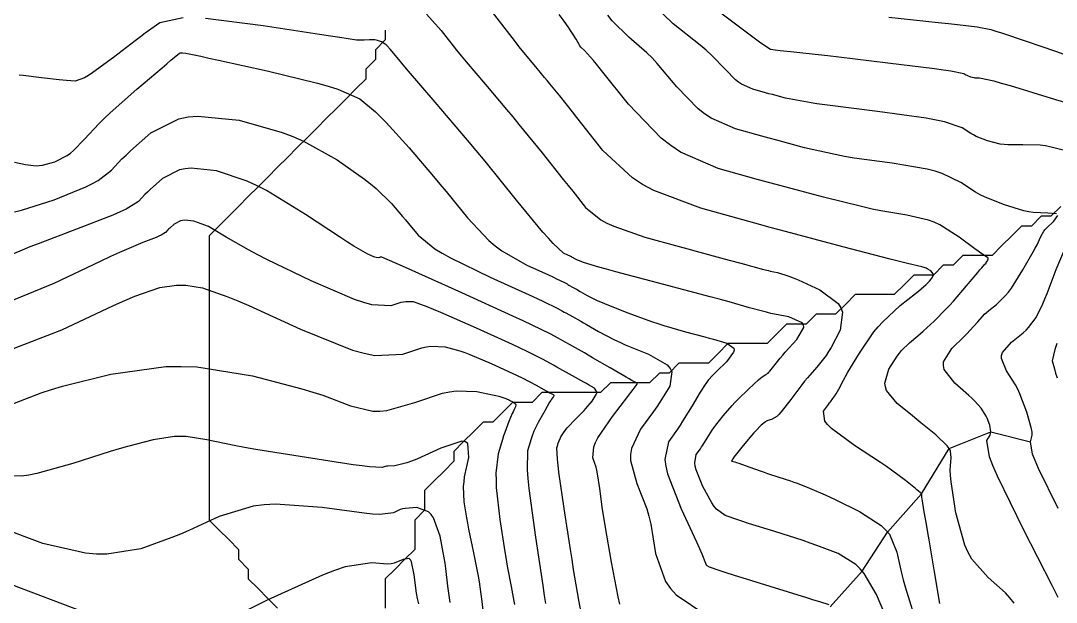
# Model space of a CAD drawing. Header units: metres. Extents: x 837475 to 838479, y 1189012 to 1191015.
# Drawn here: x 838183.6 to 838289.4, y 1189084.1 to 1189143.4 of the extents above; entities that cross this region are included whole.
import ezdxf

# ---------------------------------------------------------------- set-up
doc = ezdxf.new("R2010")
doc.units = ezdxf.units.M
doc.header["$LTSCALE"] = 0.3
for name, color, linetype in [('COTAS 10', 1, 'Continuous'), ('COTAS INT', 252, 'Continuous'), ('DRENAJE', 5, 'Continuous')]:
    doc.layers.add(name, color=color, linetype=linetype)

msp = doc.modelspace()

# ---------------------------------------------------------------- linework, layer by layer
at = {"layer": 'COTAS 10'}
for points, elevation in [([(838277.519, 1189083.927), (838276.943, 1189087.183), (838276.397, 1189090.453), (838276.275, 1189091.175), (838276.166, 1189091.819), (838275.878, 1189093.485), (838275.719, 1189094.422), (838275.691, 1189094.606), (838275.671, 1189094.757), (838275.654, 1189095.033), (838275.647, 1189095.108), (838275.633, 1189095.133), (838275.612, 1189095.16), (838275.493, 1189095.274), (838275.168, 1189095.54), (838275.019, 1189095.663), (838274.843, 1189095.807), (838273.993, 1189096.505), (838272.575, 1189097.561), (838272.041, 1189097.93), (838271.446, 1189098.333), (838268.788, 1189100.066), (838266.442, 1189101.792), (838266.044, 1189102.19), (838265.755, 1189102.553), (838265.618, 1189103.576), (838266.117, 1189104.255), (838266.228, 1189104.402), (838266.328, 1189104.531), (838266.591, 1189104.845), (838266.793, 1189105.115), (838266.855, 1189105.216), (838266.919, 1189105.327), (838267.173, 1189105.822), (838267.661, 1189106.731), (838267.874, 1189107.103), (838268.121, 1189107.527), (838269.291, 1189109.495), (838270.776, 1189111.642), (838271.221, 1189112.179), (838271.68, 1189112.692), (838273.461, 1189114.338), (838275.009, 1189115.569), (838275.322, 1189115.82), (838275.584, 1189116.033), (838276.112, 1189116.475), (838276.324, 1189116.689), (838276.387, 1189116.757), (838276.452, 1189116.828), (838276.702, 1189117.119), (838276.843, 1189117.426), (838276.84, 1189117.508), (838276.817, 1189117.589), (838276.582, 1189117.871), (838276.223, 1189118.1), (838276.122, 1189118.147), (838276.02, 1189118.188), (838275.649, 1189118.277), (838274.184, 1189118.618), (838273.394, 1189118.818), (838272.436, 1189119.063), (838267.585, 1189120.326), (838261.75, 1189121.879), (838260.172, 1189122.306), (838258.61, 1189122.732), (838253.103, 1189124.262), (838248.283, 1189126.09), (838247.154, 1189126.705), (838246.115, 1189127.366), (838243.103, 1189130.145), (838240.946, 1189132.878), (838240.446, 1189133.509), (838239.988, 1189134.087), (838238.682, 1189135.724), (838237.677, 1189136.959), (838237.409, 1189137.283), (838237.145, 1189137.6), (838236.228, 1189138.682), (838235.011, 1189140.168), (838234.558, 1189140.739), (838234.056, 1189141.381), (838231.822, 1189144.276)], 1860), ([(838272.282, 1189143.748), (838277.345, 1189143.211), (838278.4, 1189143.099), (838279.305, 1189143.003), (838281.319, 1189142.785), (838282.714, 1189142.49), (838283.229, 1189142.345), (838283.798, 1189142.172), (838286.319, 1189141.319), (838289.299, 1189140.281), (838290.159, 1189139.992)], 1870), ([(838244.823, 1189083.873), (838244.653, 1189084.613), (838243.961, 1189088.161), (838243.317, 1189091.892), (838243.179, 1189092.747), (838243.058, 1189093.524), (838242.765, 1189095.69), (838242.549, 1189097.178), (838242.477, 1189097.528), (838242.399, 1189097.853), (838242.071, 1189098.801), (838242.158, 1189099.92), (838242.341, 1189100.351), (838242.593, 1189100.834), (838244.078, 1189103.018), (838245.641, 1189105.062), (838245.942, 1189105.457), (838246.186, 1189105.778), (838246.593, 1189106.322), (838246.602, 1189106.378), (838246.595, 1189106.392), (838246.584, 1189106.405), (838246.51, 1189106.447), (838246.039, 1189106.705), (838245.778, 1189106.854), (838245.46, 1189107.037), (838243.839, 1189107.977), (838242.037, 1189109.021), (838241.605, 1189109.27), (838241.202, 1189109.501), (838239.988, 1189110.188), (838239.015, 1189110.732), (838238.763, 1189110.871), (838238.52, 1189111.007), (838237.706, 1189111.458), (838235.859, 1189112.353), (838234.964, 1189112.768), (838233.903, 1189113.256), (838228.686, 1189115.621), (838223.6, 1189117.907), (838222.621, 1189118.345), (838221.828, 1189118.699), (838220.517, 1189119.27), (838220.41, 1189119.273), (838220.376, 1189119.268), (838220.341, 1189119.26), (838220.197, 1189119.213), (838219.931, 1189119.228), (838219.818, 1189119.26), (838219.688, 1189119.305), (838219.075, 1189119.566), (838217.66, 1189120.398), (838217.023, 1189120.802), (838216.281, 1189121.282), (838212.718, 1189123.643), (838208.738, 1189126.06), (838207.733, 1189126.576), (838206.77, 1189127.025), (838203.643, 1189128.09), (838201.061, 1189128.353), (838200.442, 1189128.295), (838199.865, 1189128.182), (838198.126, 1189127.301), (838196.855, 1189126.184), (838196.573, 1189125.921), (838196.322, 1189125.678), (838195.664, 1189124.97), (838194.412, 1189124.181), (838193.784, 1189123.888), (838193.036, 1189123.562), (838189.319, 1189122.116), (838185.419, 1189120.65), (838184.555, 1189120.312), (838183.784, 1189120.003), (838181.78, 1189119.13)], 1850), ([(838227.48, 1189084.049), (838227.265, 1189085.715), (838227.053, 1189087.51), (838226.971, 1189088.053), (838226.879, 1189088.615), (838226.463, 1189090.808), (838225.808, 1189092.671), (838225.566, 1189093.024), (838225.297, 1189093.307), (838224.108, 1189093.742), (838222.914, 1189093.644), (838222.643, 1189093.59), (838222.397, 1189093.525), (838221.722, 1189093.196), (838220.297, 1189093.031), (838219.578, 1189093.07), (838218.718, 1189093.144), (838214.44, 1189093.719), (838209.662, 1189094.075), (838208.487, 1189094.012), (838207.377, 1189093.88), (838203.902, 1189092.818), (838200.817, 1189091.39), (838199.953, 1189091.027), (838199.084, 1189090.677), (838195.909, 1189089.53), (838192.426, 1189088.967), (838191.364, 1189088.985), (838190.258, 1189089.079), (838185.909, 1189090.046), (838181.641, 1189091.652)], 1840)]:
    msp.add_lwpolyline(points, dxfattribs=dict(at, elevation=elevation))
at = {"layer": 'COTAS INT'}
for points, elevation in [([(838291.209, 1189129.905), (838288.886, 1189130.511), (838288.305, 1189130.616), (838287.752, 1189130.693), (838285.979, 1189130.746), (838284.454, 1189130.73), (838284.057, 1189130.764), (838283.671, 1189130.815), (838282.367, 1189131.137), (838281.222, 1189131.602), (838280.936, 1189131.743), (838280.664, 1189131.888), (838279.793, 1189132.456), (838277.99, 1189133.079), (838277.129, 1189133.259), (838276.112, 1189133.443), (838271.133, 1189134.133), (838266.041, 1189134.776), (838264.952, 1189134.929), (838264.003, 1189135.072), (838261.735, 1189135.499), (838260.4, 1189135.854), (838260.039, 1189135.952), (838259.682, 1189136.049), (838258.422, 1189136.399), (838257.238, 1189136.921), (838256.928, 1189137.127), (838256.626, 1189137.36), (838255.601, 1189138.422), (838254.191, 1189139.89), (838253.647, 1189140.378), (838253.035, 1189140.902), (838250.269, 1189143.09), (838247.22, 1189146.079)], 1866), ([(838254.454, 1189144.718), (838257.982, 1189142.073), (838258.67, 1189141.565), (838259.233, 1189141.156), (838260.226, 1189140.49), (838260.697, 1189140.431), (838261.21, 1189140.374), (838262.592, 1189140.226), (838265.086, 1189139.948), (838266.065, 1189139.835), (838267.171, 1189139.706), (838272.208, 1189139.112), (838276.957, 1189138.522), (838277.881, 1189138.396), (838278.635, 1189138.286), (838279.946, 1189138.024), (838280.174, 1189137.875), (838280.245, 1189137.837), (838280.32, 1189137.8), (838280.62, 1189137.678), (838280.962, 1189137.594), (838281.063, 1189137.58), (838281.167, 1189137.571), (838281.566, 1189137.575), (838283.008, 1189137.256), (838283.769, 1189137.042), (838284.687, 1189136.775), (838289.309, 1189135.358), (838294.094, 1189133.965)], 1868), ([(838200.22, 1189143.678), (838197.841, 1189143.192), (838196.354, 1189142.114), (838195.858, 1189141.744), (838195.326, 1189141.344), (838193.098, 1189139.638), (838190.998, 1189138.108), (838190.546, 1189137.817), (838190.15, 1189137.584), (838189.19, 1189137.224), (838188.303, 1189137.287), (838187.954, 1189137.321), (838187.56, 1189137.362), (838185.764, 1189137.57), (838183.901, 1189137.8), (838183.464, 1189137.855)], 1856), ([(838271.982, 1189082.602), (838271.019, 1189084.87), (838269.764, 1189087.009), (838269.355, 1189087.486), (838268.92, 1189087.913), (838267.127, 1189089.036), (838264.936, 1189089.865), (838264.25, 1189090.106), (838263.53, 1189090.352), (838260.641, 1189091.281), (838257.97, 1189092.116), (838257.387, 1189092.302), (838256.872, 1189092.469), (838255.576, 1189092.91), (838254.706, 1189093.556), (838254.459, 1189093.851), (838254.209, 1189094.198), (838253.286, 1189095.871), (838252.613, 1189097.592), (838252.521, 1189097.968), (838252.47, 1189098.3), (838252.626, 1189099.137), (838253.053, 1189099.73), (838253.173, 1189099.909), (838253.293, 1189100.094), (838253.731, 1189100.813), (838254.254, 1189101.626), (838254.427, 1189101.869), (838254.612, 1189102.121), (838255.383, 1189103.096), (838256.303, 1189104.144), (838256.581, 1189104.441), (838256.87, 1189104.742), (838258.001, 1189105.853), (838258.997, 1189106.764), (838259.201, 1189106.939), (838259.374, 1189107.08), (838259.739, 1189107.309), (838259.963, 1189107.446), (838260.048, 1189107.529), (838260.141, 1189107.632), (838260.559, 1189108.169), (838261.211, 1189108.986), (838261.453, 1189109.266), (838261.721, 1189109.569), (838262.909, 1189110.858), (838263.612, 1189112.09), (838263.574, 1189112.357), (838263.435, 1189112.592), (838262.093, 1189113.173), (838260.258, 1189113.544), (838259.808, 1189113.647), (838259.383, 1189113.749), (838258.057, 1189114.118), (838255.988, 1189114.712), (838255.093, 1189114.956), (838254.06, 1189115.236), (838249.168, 1189116.533), (838244.406, 1189117.795), (838243.454, 1189118.052), (838242.662, 1189118.269), (838241.126, 1189118.72), (838240.696, 1189118.889), (838240.601, 1189118.929), (838240.516, 1189118.966), (838240.295, 1189119.075), (838240.157, 1189119.155), (838240.123, 1189119.175), (838240.092, 1189119.192), (838239.999, 1189119.245), (838239.924, 1189119.287), (838239.905, 1189119.298), (838239.886, 1189119.308), (838239.824, 1189119.343), (838239.672, 1189119.416), (838239.597, 1189119.451), (838239.507, 1189119.492), (838239.065, 1189119.692), (838238.007, 1189120.667), (838237.529, 1189121.197), (838236.97, 1189121.839), (838234.285, 1189125.094), (838231.057, 1189129.055), (838230.156, 1189130.141), (838229.252, 1189131.223), (838225.962, 1189135.094), (838223.243, 1189138.259), (838222.699, 1189138.897), (838222.245, 1189139.43), (838221.36, 1189140.492), (838221.048, 1189140.841), (838220.955, 1189140.924), (838220.859, 1189141.003), (838220.492, 1189141.238), (838220.068, 1189141.389), (838219.937, 1189141.413), (838219.8, 1189141.431), (838219.257, 1189141.432), (838218.701, 1189141.401), (838218.557, 1189141.399), (838218.417, 1189141.399), (838217.945, 1189141.421), (838216.212, 1189141.669), (838215.276, 1189141.813), (838214.143, 1189141.988), (838208.405, 1189142.89), (838202.511, 1189143.613)], 1856), ([(838225.077, 1189144.074), (838226.591, 1189142.384), (838228.15, 1189140.405), (838228.629, 1189139.818), (838229.127, 1189139.214), (838231.095, 1189136.888), (838233.261, 1189134.334), (838233.884, 1189133.586), (838234.517, 1189132.82), (838236.888, 1189129.906), (838239.052, 1189127.21), (838239.554, 1189126.582), (838240.015, 1189126.005), (838241.33, 1189124.348), (838242.891, 1189123.081), (838243.507, 1189122.749), (838244.202, 1189122.426), (838247.378, 1189121.33), (838250.87, 1189120.356), (838251.764, 1189120.11), (838252.628, 1189119.874), (838255.485, 1189119.11), (838257.694, 1189118.526), (838258.148, 1189118.404), (838258.534, 1189118.299), (838259.361, 1189118.066), (838259.832, 1189117.938), (838259.994, 1189117.9), (838260.169, 1189117.861), (838260.915, 1189117.713), (838262.088, 1189117.344), (838262.532, 1189117.166), (838263.028, 1189116.956), (838265.251, 1189115.925), (838267.127, 1189114.54), (838267.405, 1189114.107), (838267.579, 1189113.652), (838267.331, 1189111.831), (838266.401, 1189110.061), (838266.143, 1189109.638), (838265.885, 1189109.245), (838264.953, 1189108.067), (838263.978, 1189106.96), (838263.692, 1189106.612), (838263.401, 1189106.245), (838262.292, 1189104.768), (838261.29, 1189103.481), (838261.065, 1189103.234), (838260.863, 1189103.034), (838260.325, 1189102.705), (838259.926, 1189102.607), (838259.812, 1189102.553), (838259.696, 1189102.487), (838259.266, 1189102.149), (838258.712, 1189101.573), (838258.519, 1189101.357), (838258.308, 1189101.117), (838257.401, 1189100.045), (838256.601, 1189099.055), (838256.459, 1189098.867), (838256.35, 1189098.716), (838256.241, 1189098.479), (838256.579, 1189098.393), (838256.753, 1189098.336), (838256.961, 1189098.265), (838258.001, 1189097.891), (838259.243, 1189097.446), (838259.578, 1189097.331), (838259.91, 1189097.219), (838261.077, 1189096.844), (838262.252, 1189096.456), (838262.589, 1189096.337), (838262.931, 1189096.212), (838264.208, 1189095.716), (838265.785, 1189095.029), (838266.316, 1189094.784), (838266.889, 1189094.515), (838269.299, 1189093.343), (838271.516, 1189091.899), (838271.966, 1189091.459), (838272.346, 1189091), (838273.127, 1189089.195), (838273.583, 1189087.04), (838273.757, 1189086.361), (838273.953, 1189085.647), (838274.834, 1189082.769)], 1858), ([(838285.089, 1189083.975), (838284.662, 1189084.515), (838284.215, 1189085.024), (838282.436, 1189086.61), (838280.77, 1189088.463), (838280.394, 1189089.142), (838280.055, 1189089.892), (838279.141, 1189093.2), (838278.655, 1189096.355), (838278.587, 1189097.009), (838278.548, 1189097.568), (838278.647, 1189098.794), (838278.581, 1189099.522), (838278.439, 1189099.767), (838278.242, 1189100.03), (838277.084, 1189101.137), (838275.564, 1189102.377), (838275.138, 1189102.724), (838274.712, 1189103.073), (838273.156, 1189104.349), (838272.068, 1189105.672), (838271.937, 1189106.05), (838271.879, 1189106.434), (838272.282, 1189107.865), (838273.143, 1189109.164), (838273.374, 1189109.465), (838273.602, 1189109.74), (838274.399, 1189110.521), (838275.258, 1189111.237), (838275.525, 1189111.471), (838275.805, 1189111.72), (838276.922, 1189112.752), (838278.161, 1189113.992), (838278.518, 1189114.374), (838278.881, 1189114.772), (838280.241, 1189116.346), (838281.379, 1189117.707), (838281.601, 1189117.971), (838281.784, 1189118.186), (838282.111, 1189118.552), (838282.191, 1189118.635), (838282.218, 1189118.672), (838282.248, 1189118.714), (838282.372, 1189118.913), (838282.438, 1189119.119), (838282.431, 1189119.166), (838282.413, 1189119.207), (838282.254, 1189119.318), (838281.69, 1189119.675), (838281.416, 1189119.871), (838281.09, 1189120.109), (838279.489, 1189121.321), (838277.491, 1189122.57), (838276.917, 1189122.832), (838276.332, 1189123.056), (838274.144, 1189123.562), (838271.47, 1189124.004), (838270.58, 1189124.188), (838269.625, 1189124.399), (838265.635, 1189125.384), (838261.3, 1189126.537), (838260.128, 1189126.855), (838258.967, 1189127.171), (838254.876, 1189128.308), (838251.03, 1189130.003), (838250.024, 1189130.672), (838249.043, 1189131.427), (838245.716, 1189134.876), (838243.101, 1189138.159), (838242.569, 1189138.809), (838242.122, 1189139.348), (838241.201, 1189140.362), (838240.845, 1189140.711), (838240.752, 1189140.832), (838240.663, 1189140.962), (838240.362, 1189141.519), (838239.546, 1189142.788), (838239.132, 1189143.368), (838238.637, 1189144.047)], 1862), ([(838289.414, 1189123.708), (838288.524, 1189123.77), (838287.05, 1189123.834), (838286.584, 1189123.911), (838286.094, 1189124.013), (838284.113, 1189124.597), (838282.123, 1189125.405), (838281.627, 1189125.649), (838281.153, 1189125.902), (838279.641, 1189126.889), (838277.741, 1189127.825), (838277.023, 1189128.045), (838276.222, 1189128.249), (838272.638, 1189128.848), (838268.755, 1189129.39), (838267.766, 1189129.559), (838266.814, 1189129.736), (838263.685, 1189130.441), (838260.85, 1189131.196), (838260.084, 1189131.403), (838259.325, 1189131.61), (838256.649, 1189132.353), (838254.134, 1189133.462), (838253.476, 1189133.9), (838252.835, 1189134.394), (838250.658, 1189136.649), (838248.646, 1189139.024), (838248.108, 1189139.594), (838247.578, 1189140.125), (838245.735, 1189141.726), (838244.032, 1189143.395), (838243.591, 1189143.97)], 1864), ([(838183.016, 1189128.966), (838184.128, 1189128.73), (838185.212, 1189128.609), (838185.533, 1189128.628), (838185.862, 1189128.669), (838187.123, 1189129.006), (838188.388, 1189129.653), (838188.719, 1189129.889), (838189.042, 1189130.15), (838190.141, 1189131.301), (838191.601, 1189132.882), (838192.151, 1189133.415), (838192.765, 1189133.99), (838195.51, 1189136.408), (838198.075, 1189138.587), (838198.575, 1189139.011), (838198.983, 1189139.357), (838199.7, 1189139.959), (838199.807, 1189140.042), (838199.832, 1189140.06), (838199.854, 1189140.077), (838199.917, 1189140.123), (838200.036, 1189140.137), (838200.094, 1189140.134), (838200.163, 1189140.128), (838200.502, 1189140.083), (838202.023, 1189139.767), (838202.837, 1189139.591), (838203.822, 1189139.377), (838208.796, 1189138.283), (838213.953, 1189137.025), (838215.053, 1189136.708), (838216.01, 1189136.403), (838218.283, 1189135.415), (838219.87, 1189134.102), (838220.396, 1189133.594), (838220.958, 1189133.022), (838223.3, 1189130.432), (838225.786, 1189127.513), (838226.439, 1189126.734), (838227.077, 1189125.967), (838229.255, 1189123.3), (838231.451, 1189120.986), (838232.1, 1189120.44), (838232.767, 1189119.936), (838235.326, 1189118.461), (838237.536, 1189117.46), (838237.983, 1189117.255), (838238.358, 1189117.081), (838239.118, 1189116.715), (838239.431, 1189116.541), (838239.524, 1189116.489), (838239.621, 1189116.435), (838239.995, 1189116.226), (838240.462, 1189115.962), (838240.617, 1189115.873), (838240.784, 1189115.777), (838241.477, 1189115.376), (838242.58, 1189114.832), (838243.004, 1189114.647), (838243.48, 1189114.447), (838245.631, 1189113.599), (838248.051, 1189112.728), (838248.697, 1189112.513), (838249.333, 1189112.31), (838251.541, 1189111.673), (838253.489, 1189111.149), (838253.961, 1189111.018), (838254.402, 1189110.892), (838255.751, 1189110.488), (838256.451, 1189109.977), (838256.484, 1189109.784), (838256.447, 1189109.569), (838255.732, 1189108.609), (838254.729, 1189107.646), (838254.51, 1189107.43), (838254.317, 1189107.235), (838253.835, 1189106.714), (838253.393, 1189106.083), (838253.225, 1189105.819), (838253.038, 1189105.517), (838252.197, 1189104.103), (838251.237, 1189102.527), (838250.974, 1189102.122), (838250.712, 1189101.73), (838249.777, 1189100.431), (838249.412, 1189098.645), (838249.51, 1189097.947), (838249.694, 1189097.162), (838251.076, 1189093.59), (838252.644, 1189090.221), (838252.945, 1189089.562), (838253.188, 1189089.023), (838253.584, 1189088.069), (838253.649, 1189087.902), (838253.683, 1189087.86), (838253.724, 1189087.82), (838253.931, 1189087.688), (838255.039, 1189087.311), (838255.648, 1189087.116), (838256.389, 1189086.882), (838260.157, 1189085.709), (838263.893, 1189084.552), (838264.614, 1189084.328), (838265.199, 1189084.145), (838266.176, 1189083.835)], 1854), ([(838182.993, 1189123.886), (838183.732, 1189124.063), (838187.052, 1189125.132), (838190.279, 1189126.448), (838190.96, 1189126.781), (838191.548, 1189127.1), (838192.903, 1189128.135), (838193.979, 1189129.295), (838194.391, 1189129.693), (838194.853, 1189130.123), (838196.932, 1189131.951), (838199.779, 1189133.393), (838200.724, 1189133.579), (838201.737, 1189133.673), (838205.963, 1189133.243), (838210.337, 1189131.998), (838211.444, 1189131.578), (838212.506, 1189131.126), (838215.963, 1189129.219), (838218.737, 1189127.246), (838219.367, 1189126.751), (838219.939, 1189126.279), (838221.507, 1189124.763), (838222.641, 1189123.43), (838222.94, 1189123.074), (838223.231, 1189122.724), (838224.225, 1189121.507), (838225.931, 1189120.133), (838226.672, 1189119.684), (838227.528, 1189119.206), (838231.587, 1189117.23), (838235.564, 1189115.428), (838236.369, 1189115.059), (838237.044, 1189114.746), (838238.412, 1189114.086), (838238.975, 1189113.774), (838239.144, 1189113.68), (838239.318, 1189113.583), (838239.992, 1189113.207), (838240.832, 1189112.731), (838241.111, 1189112.572), (838241.411, 1189112.399), (838242.658, 1189111.676), (838244.278, 1189110.836), (838244.811, 1189110.591), (838245.382, 1189110.339), (838247.751, 1189109.384), (838249.672, 1189108.279), (838249.96, 1189107.933), (838250.142, 1189107.57), (838249.92, 1189106.114), (838248.906, 1189104.486), (838248.589, 1189104.015), (838248.257, 1189103.534), (838246.927, 1189101.724), (838246.002, 1189099.739), (838245.925, 1189099.149), (838245.926, 1189098.541), (838246.574, 1189096.196), (838247.568, 1189093.602), (838247.787, 1189092.837), (838247.982, 1189092.052), (838248.481, 1189089.047), (838249.476, 1189086.179), (838249.982, 1189085.481), (838250.589, 1189084.824), (838253.617, 1189082.796)], 1852), ([(838289.585, 1189084.541), (838288.971, 1189085.787), (838286.059, 1189091.498), (838283.379, 1189096.942), (838282.911, 1189098.021), (838282.561, 1189098.913), (838282.289, 1189100.586), (838282.644, 1189101.103), (838282.691, 1189101.267), (838282.715, 1189101.44), (838282.614, 1189102.138), (838282.329, 1189102.861), (838282.236, 1189103.05), (838282.138, 1189103.234), (838281.734, 1189103.856), (838281.05, 1189104.607), (838280.775, 1189104.873), (838280.463, 1189105.163), (838279.028, 1189106.419), (838277.96, 1189107.825), (838277.879, 1189108.209), (838277.892, 1189108.592), (838278.715, 1189109.956), (838279.995, 1189111.197), (838280.296, 1189111.502), (838280.573, 1189111.791), (838281.383, 1189112.692), (838282.078, 1189113.444), (838282.283, 1189113.639), (838282.493, 1189113.827), (838283.3, 1189114.457), (838284.224, 1189115.355), (838284.509, 1189115.712), (838284.807, 1189116.117), (838285.987, 1189117.97), (838287.038, 1189119.806), (838287.254, 1189120.199), (838287.437, 1189120.543), (838287.829, 1189121.371), (838288.137, 1189121.921), (838288.268, 1189122.089), (838288.419, 1189122.265), (838289.128, 1189122.958), (838289.545, 1189123.532)], 1864), ([(838241.079, 1189081.972), (838240.639, 1189084.289), (838240.104, 1189087.426), (838239.943, 1189088.414), (838239.778, 1189089.453), (838239.135, 1189093.636), (838238.608, 1189097.337), (838238.516, 1189098.071), (838238.446, 1189098.681), (838238.387, 1189099.835), (838238.477, 1189100.145), (838238.502, 1189100.222), (838238.527, 1189100.296), (838238.615, 1189100.531), (838238.727, 1189100.772), (838238.767, 1189100.849), (838238.81, 1189100.931), (838239, 1189101.266), (838239.321, 1189101.705), (838239.448, 1189101.853), (838239.591, 1189102.011), (838240.244, 1189102.679), (838240.977, 1189103.424), (838241.17, 1189103.632), (838241.358, 1189103.841), (838242.004, 1189104.6), (838242.417, 1189105.263), (838242.459, 1189105.411), (838242.469, 1189105.543), (838242.245, 1189105.894), (838241.637, 1189106.242), (838241.405, 1189106.373), (838241.147, 1189106.518), (838239.985, 1189107.17), (838238.711, 1189107.88), (838238.383, 1189108.063), (838238.064, 1189108.24), (838237, 1189108.83), (838235.348, 1189109.657), (838234.659, 1189109.983), (838233.87, 1189110.351), (838230.183, 1189112.031), (838226.556, 1189113.631), (838225.804, 1189113.948), (838225.161, 1189114.211), (838223.751, 1189114.705), (838222.972, 1189114.726), (838222.727, 1189114.69), (838222.469, 1189114.636), (838221.431, 1189114.293), (838219.502, 1189114.405), (838218.682, 1189114.638), (838217.737, 1189114.96), (838213.295, 1189116.852), (838208.769, 1189119.038), (838207.773, 1189119.544), (838206.888, 1189120.007), (838204.617, 1189121.323), (838203.172, 1189122.2), (838202.807, 1189122.387), (838202.458, 1189122.55), (838201.323, 1189122.937), (838200.385, 1189123.033), (838200.161, 1189123.012), (838199.951, 1189122.97), (838199.32, 1189122.651), (838198.858, 1189122.245), (838198.756, 1189122.15), (838198.665, 1189122.062), (838198.426, 1189121.804), (838197.971, 1189121.518), (838197.743, 1189121.412), (838197.472, 1189121.293), (838196.122, 1189120.768), (838193.73, 1189119.759), (838192.8, 1189119.335), (838191.755, 1189118.849), (838187.016, 1189116.573), (838182.275, 1189114.655)], 1848), ([(838289.584, 1189093.647), (838287.581, 1189097.716), (838287.232, 1189098.521), (838286.97, 1189099.188), (838286.767, 1189100.438), (838286.939, 1189101.109), (838286.916, 1189101.41), (838286.861, 1189101.762), (838286.404, 1189103.451), (838285.683, 1189105.328), (838285.461, 1189105.799), (838285.229, 1189106.248), (838284.312, 1189107.693), (838283.791, 1189108.931), (838283.81, 1189109.25), (838283.899, 1189109.558), (838284.808, 1189110.586), (838286.026, 1189111.56), (838286.311, 1189111.834), (838286.572, 1189112.111), (838287.326, 1189113.129), (838288.006, 1189114.506), (838288.221, 1189115.009), (838288.449, 1189115.565), (838289.368, 1189118.013), (838290.429, 1189120.488)], 1866), ([(838182.466, 1189109.779), (838187.85, 1189111.865), (838193.124, 1189114.357), (838194.275, 1189114.865), (838195.292, 1189115.296), (838197.85, 1189116.196), (838199.541, 1189116.425), (838200.012, 1189116.432), (838200.485, 1189116.414), (838202.199, 1189116.147), (838204.781, 1189115.241), (838205.799, 1189114.822), (838206.949, 1189114.329), (838212.199, 1189111.939), (838217.521, 1189109.8), (838218.716, 1189109.466), (838219.791, 1189109.244), (838222.665, 1189109.373), (838224.598, 1189110.013), (838225.078, 1189110.113), (838225.535, 1189110.179), (838226.985, 1189110.14), (838228.494, 1189109.723), (838228.987, 1189109.551), (838229.512, 1189109.355), (838231.681, 1189108.442), (838233.837, 1189107.446), (838234.354, 1189107.197), (838234.837, 1189106.96), (838236.294, 1189106.202), (838237.307, 1189105.641), (838237.51, 1189105.529), (838237.68, 1189105.435), (838238.013, 1189105.25), (838238.088, 1189105.181), (838238.094, 1189105.16), (838238.094, 1189105.138), (838238.044, 1189105.055), (838237.851, 1189104.779), (838237.761, 1189104.637), (838237.656, 1189104.466), (838237.147, 1189103.611), (838236.607, 1189102.656), (838236.482, 1189102.422), (838236.369, 1189102.201), (838236.049, 1189101.514), (838235.798, 1189100.844), (838235.728, 1189100.634), (838235.657, 1189100.414), (838235.399, 1189099.528), (838235.365, 1189097.593), (838235.435, 1189096.71), (838235.54, 1189095.677), (838236.209, 1189090.692), (838236.954, 1189085.765), (838237.108, 1189084.769), (838237.24, 1189083.932)], 1846), ([(838289.463, 1189110.476), (838289.262, 1189109.849), (838288.968, 1189108.696), (838289.2, 1189107.875), (838289.329, 1189107.457), (838289.487, 1189106.957)], 1868), ([(838182.85, 1189104.308), (838185.741, 1189105.438), (838186.775, 1189105.764), (838187.91, 1189106.097), (838192.85, 1189107.35), (838198.475, 1189108.111), (838200.041, 1189108.134), (838201.611, 1189108.075), (838207.315, 1189107.185), (838212.333, 1189105.849), (838213.472, 1189105.509), (838214.502, 1189105.182), (838217.315, 1189104.11), (838219.604, 1189103.562), (838220.304, 1189103.565), (838221.032, 1189103.636), (838223.899, 1189104.453), (838226.727, 1189105.389), (838227.429, 1189105.535), (838228.097, 1189105.632), (838230.219, 1189105.575), (838231.826, 1189105.235), (838232.169, 1189105.154), (838232.468, 1189105.078), (838233.178, 1189104.852), (838233.563, 1189104.674), (838233.656, 1189104.629), (838233.744, 1189104.586), (838234.014, 1189104.445), (838234.178, 1189104.301), (838234.199, 1189104.256), (838234.209, 1189104.209), (838234.159, 1189104.021), (838233.983, 1189103.664), (838233.914, 1189103.51), (838233.837, 1189103.333), (838233.484, 1189102.497), (838233.07, 1189101.392), (838232.954, 1189101.046), (838232.837, 1189100.682), (838232.412, 1189099.222), (838232.175, 1189097.235), (838232.177, 1189096.539), (838232.209, 1189095.779), (838232.569, 1189092.508), (838233.081, 1189089.218), (838233.208, 1189088.447), (838233.329, 1189087.736), (838233.716, 1189085.674), (838234.008, 1189084.186), (838234.069, 1189083.837)], 1844), ([(838230.91, 1189082.939), (838230.754, 1189084.149), (838230.56, 1189085.647), (838230.475, 1189086.163), (838230.377, 1189086.723), (838229.908, 1189089.113), (838229.419, 1189091.541), (838229.308, 1189092.125), (838229.207, 1189092.671), (838228.929, 1189094.323), (838228.873, 1189095.869), (838228.913, 1189096.348), (838228.976, 1189096.848), (838229.403, 1189098.838), (838229.316, 1189100.281), (838229.056, 1189100.437), (838228.694, 1189100.487), (838226.531, 1189099.787), (838224.089, 1189098.667), (838223.55, 1189098.452), (838223.071, 1189098.278), (838221.839, 1189097.994), (838221.13, 1189097.956), (838220.98, 1189097.938), (838220.851, 1189097.916), (838220.555, 1189097.809), (838219.268, 1189097.885), (838218.514, 1189097.979), (838217.588, 1189098.105), (838212.809, 1189098.822), (838207.657, 1189099.664), (838206.497, 1189099.869), (838205.451, 1189100.061), (838202.636, 1189100.654), (838200.541, 1189100.965), (838199.951, 1189100.981), (838199.355, 1189100.965), (838197.167, 1189100.654), (838194.556, 1189099.97), (838193.694, 1189099.719), (838192.773, 1189099.443), (838188.944, 1189098.223), (838185.276, 1189097.19), (838184.457, 1189097.031), (838183.722, 1189096.926), (838181.777, 1189097.007)], 1842), ([(838224.282, 1189083.918), (838224.165, 1189084.466), (838224.063, 1189085.003), (838223.812, 1189086.863), (838223.547, 1189088.198), (838223.436, 1189088.404), (838223.308, 1189088.54), (838222.708, 1189088.439), (838221.786, 1189088.041), (838221.455, 1189087.989), (838221.092, 1189087.963), (838219.505, 1189088.079), (838216.77, 1189087.666), (838215.682, 1189087.306), (838214.45, 1189086.839), (838208.809, 1189084.266), (838203.496, 1189081.631)], 1838), ([(838189.91, 1189083.126), (838182.74, 1189085.83)], 1838)]:
    msp.add_lwpolyline(points, dxfattribs=dict(at, elevation=elevation))
at = {"layer": 'DRENAJE'}
for p, q in [((838278.439, 1189099.767, 1862), (838282.715, 1189101.44, 1864)), ((838282.715, 1189101.44, 1864), (838286.767, 1189100.438, 1866)), ((838275.633, 1189095.133, 1860), (838278.439, 1189099.767, 1862)), ((838272.156, 1189091.229, 1858), (838275.633, 1189095.133, 1860)), ((838269.56, 1189087.248, 1856), (838272.156, 1189091.229, 1858)), ((838266.304, 1189083.593, 1854), (838269.56, 1189087.248, 1856))]:
    msp.add_line(p, q, dxfattribs=at)
for points in [[(838220.872, 1189142.442, 1856.512), (838220.872, 1189141.442, 1856.187), (838219.873, 1189140.442, 1855.8), (838219.873, 1189139.443, 1855.498), (838218.873, 1189138.443, 1855.056), (838218.873, 1189137.443, 1854.737), (838217.873, 1189136.444, 1854.281), (838216.874, 1189135.444, 1853.841), (838215.874, 1189134.444, 1853.432), (838214.874, 1189133.445, 1853.008), (838213.875, 1189132.445, 1852.581), (838212.875, 1189131.445, 1852.153), (838211.875, 1189130.446, 1851.723), (838210.876, 1189129.446, 1851.295), (838209.876, 1189128.446, 1850.864), (838208.876, 1189127.447, 1850.43), (838207.877, 1189126.447, 1849.987), (838206.877, 1189125.447, 1849.545), (838205.877, 1189124.448, 1849.103), (838204.878, 1189123.448, 1848.651), (838203.878, 1189122.448, 1848.196), (838202.878, 1189121.449, 1847.75), (838202.878, 1189120.449, 1847.439), (838202.878, 1189119.449, 1847.136), (838202.878, 1189118.45, 1846.832), (838202.878, 1189117.45, 1846.522), (838202.878, 1189116.45, 1846.202), (838202.878, 1189115.451, 1845.903), (838202.878, 1189114.451, 1845.65), (838202.878, 1189113.451, 1845.408), (838202.878, 1189112.452, 1845.166), (838202.878, 1189111.452, 1844.925), (838202.878, 1189110.452, 1844.683), (838202.878, 1189109.453, 1844.432), (838202.878, 1189108.453, 1844.161), (838202.878, 1189107.453, 1843.884), (838202.878, 1189106.454, 1843.608), (838202.878, 1189105.454, 1843.333), (838202.878, 1189104.454, 1843.057), (838202.878, 1189103.455, 1842.782), (838202.878, 1189102.455, 1842.507), (838202.878, 1189101.455, 1842.234), (838202.878, 1189100.456, 1841.964), (838202.878, 1189099.456, 1841.7), (838202.878, 1189098.456, 1841.438), (838202.878, 1189097.457, 1841.179), (838202.878, 1189096.457, 1840.925), (838202.878, 1189095.457, 1840.678), (838202.878, 1189094.458, 1840.452), (838202.878, 1189093.458, 1840.236), (838202.878, 1189092.459, 1840.028), (838203.878, 1189091.459, 1839.752), (838204.878, 1189090.459, 1839.484), (838205.877, 1189089.46, 1839.217), (838205.877, 1189088.46, 1839.028), (838206.877, 1189087.46, 1838.76), (838206.877, 1189086.461, 1838.573), (838207.877, 1189085.461, 1838.307), (838208.876, 1189084.461, 1838.006), (838209.876, 1189083.462, 1837.538)], [(838289.849, 1189124.448, 1864.41), (838288.849, 1189123.448, 1864.1), (838287.85, 1189123.448, 1864.035), (838286.85, 1189122.448, 1863.957), (838285.85, 1189122.448, 1863.73), (838284.851, 1189121.449, 1863.256), (838283.851, 1189120.449, 1862.761), (838282.851, 1189119.449, 1862.305), (838281.852, 1189119.449, 1862.056), (838280.852, 1189119.449, 1861.847), (838279.852, 1189119.449, 1861.507), (838278.853, 1189118.45, 1860.989), (838277.853, 1189118.45, 1860.625), (838276.853, 1189117.45, 1860.176), (838275.854, 1189117.45, 1860.03), (838274.854, 1189117.45, 1860.002), (838273.854, 1189116.45, 1859.992), (838272.855, 1189115.451, 1859.85), (838271.855, 1189115.451, 1859.553), (838270.855, 1189115.451, 1859.226), (838269.856, 1189115.451, 1858.903), (838268.856, 1189115.451, 1858.614), (838267.856, 1189114.451, 1858.21), (838266.857, 1189113.451, 1857.704), (838265.857, 1189113.451, 1857.267), (838264.857, 1189113.451, 1856.873), (838263.858, 1189112.452, 1856.282), (838262.858, 1189112.452, 1856.074), (838261.858, 1189112.452, 1856.021), (838260.859, 1189111.452, 1855.953), (838259.859, 1189110.452, 1855.582), (838258.859, 1189110.452, 1855.145), (838257.86, 1189110.452, 1854.712), (838256.86, 1189110.452, 1854.341), (838255.86, 1189110.452, 1854.121), (838254.861, 1189109.453, 1854.001), (838253.861, 1189108.453, 1853.842), (838252.861, 1189108.453, 1853.416), (838251.862, 1189108.453, 1852.94), (838250.862, 1189108.453, 1852.524), (838249.862, 1189107.453, 1851.997), (838248.863, 1189107.453, 1851.511), (838247.863, 1189106.454, 1850.858), (838246.863, 1189106.454, 1850.356), (838245.864, 1189106.454, 1850.03), (838244.864, 1189106.454, 1849.634), (838243.864, 1189106.454, 1849.151), (838242.865, 1189105.454, 1848.425), (838241.865, 1189105.454, 1848.051), (838240.866, 1189105.454, 1847.723), (838239.866, 1189105.454, 1847.192), (838238.866, 1189105.454, 1846.649), (838237.867, 1189105.454, 1846.248), (838236.867, 1189105.454, 1845.998), (838235.867, 1189104.454, 1845.306), (838234.868, 1189104.454, 1844.653), (838233.868, 1189104.454, 1844.183), (838232.868, 1189103.455, 1843.963), (838231.869, 1189102.455, 1843.569), (838230.869, 1189102.455, 1843.133), (838229.869, 1189101.455, 1842.552), (838228.87, 1189100.456, 1842.118), (838227.87, 1189099.456, 1842.015), (838227.87, 1189098.456, 1842), (838226.87, 1189097.457, 1841.95), (838225.871, 1189096.457, 1841.493), (838224.871, 1189095.457, 1840.847), (838224.871, 1189094.458, 1840.435), (838224.871, 1189093.458, 1840.072), (838223.871, 1189092.459, 1839.646), (838223.871, 1189091.459, 1839.262), (838223.871, 1189090.459, 1838.887), (838223.871, 1189089.46, 1838.549), (838222.872, 1189088.46, 1838.118), (838221.872, 1189087.46, 1837.96), (838220.872, 1189086.461, 1837.529), (838220.872, 1189085.461, 1837.202), (838220.872, 1189084.461, 1836.879), (838220.872, 1189083.462, 1836.562)]]:
    msp.add_polyline3d(points, dxfattribs=at)

doc.saveas('drawing.dxf')
